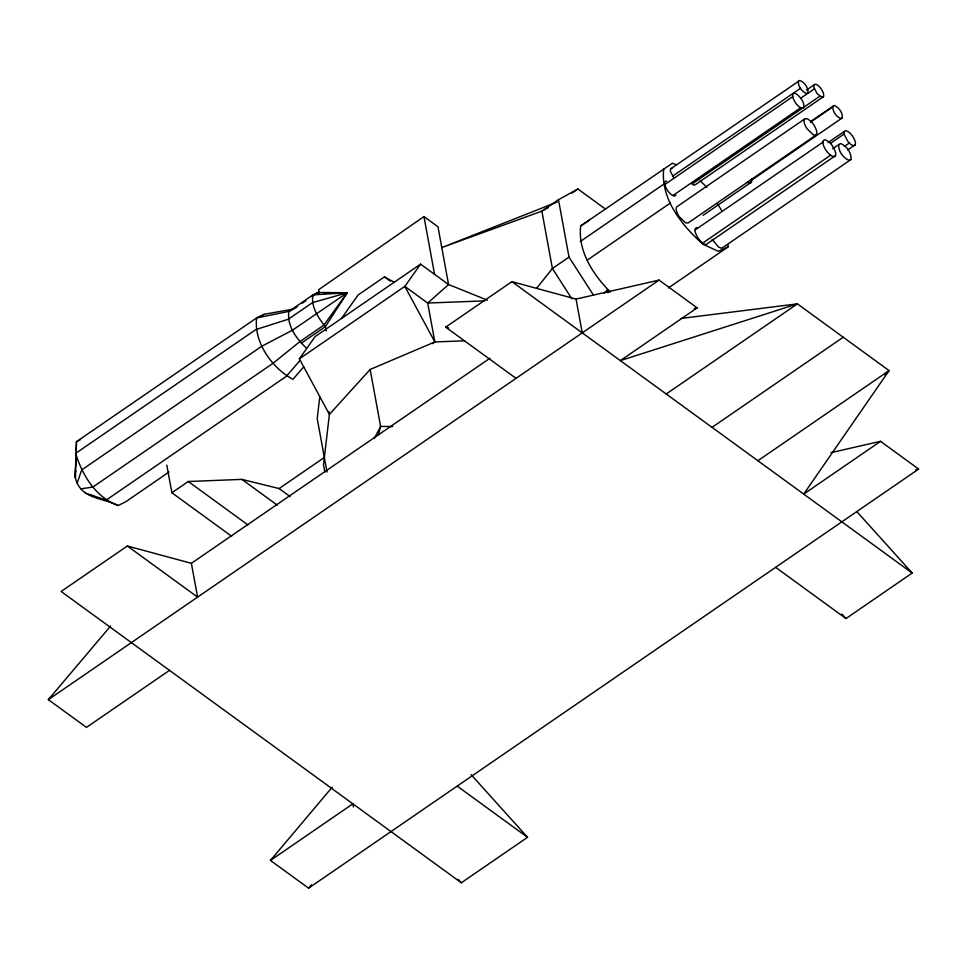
<?xml version="1.0" encoding="UTF-8"?>
<svg xmlns="http://www.w3.org/2000/svg" width="967" height="967" viewBox="0 0 967 967"><rect width="100%" height="100%" fill="white"/><g stroke="black" fill="none" stroke-linecap="round" stroke-linejoin="round"><path stroke-width="1.45" d="M610.346 292.022C593.267 274.858 577.662 251.142 580.671 225.94L672.428 163.218L676.235 164.68M702.936 244.24C681.808 225.335 660.461 198.924 663.7 168.899M169.02 472.029L125.529 501.909L118.155 505.523C104.569 498.488 84.419 498.972 77.167 483.137C73.287 475.679 76.574 467.146 75.909 459.156M76.188 450.417L76.466 441.689L256.642 317.913L264.015 314.299L292.397 309.259M798.404 81.119C797.872 86.293 801.8 91.623 806.502 93.533L807.941 92.832C808.46 87.646 804.544 82.316 799.83 80.418L670.53 168.959L670.373 171.232L673.709 177.783M823.533 96.64L823.691 94.367A7.688 3.058 55.5 0 0 817.756 85.277A7.688 3.058 55.5 0 0 813.839 87.199L817.175 93.751L822.095 97.341L823.533 96.64L695.66 184.479L694.233 185.18L691.901 184.129L819.774 96.277M833.506 105.802L832.732 106.902C832.684 111.797 836.382 116.765 840.891 118.566L842.33 117.865C842.849 112.692 838.933 107.349 834.219 105.451L811.156 121.153M838.752 144.421C838.087 151.082 843.127 157.935 849.183 160.389L851.02 159.482C851.685 152.834 846.657 145.969 840.601 143.527L832.551 148.688M844.082 134.062L844.251 131.464L845.895 130.666L848.555 131.875A8.788 3.493 55.5 0 1 855.336 142.258A8.788 3.493 55.5 0 1 850.863 144.446L847.89 141.557L844.082 134.062L830.556 143.346M668.463 287.9L727.946 247.032L728.139 245.135M319.739 397.026L317.212 418.566L327.027 472.065M75.438 473.709L75.982 470.869M75.801 474.773L75.172 477.601L76.466 441.689L80.152 439.888M378.339 435.029L380.611 426.423L370.156 369.454L434.848 341.943L464.619 340.807M77.167 483.137L81.663 469.974L261.839 346.198L292.36 330.267L347.25 292.735L317.889 292.457L312.982 294.862L288.903 311.41L256.642 317.913C253.572 342.245 272.198 368.306 292.977 379.306L303.674 366.892M374.314 438.45L380.611 426.423L392.675 426.544M323.679 293.025L347.25 292.735L325.408 326.604L301.329 343.152M324.864 472.101L323.498 464.704L329.396 414.384L299.383 358.842L315.121 336.589L420.572 264.148L448.567 284.528L487.356 300.169M341.484 318.481L358.08 295.008L384.443 276.888L394.21 282.255M420.572 264.148L404.835 286.389L299.383 358.842M326.205 330.932L325.408 326.604C318.276 317.853 310.709 306.757 312.982 294.862L347.25 292.735L323.885 325.13L299.806 341.665L273.008 363.302L92.832 487.078L80.89 488.831M536.649 288.311L552.399 268.488L569.007 257.089L558.479 199.722L577.903 189.012L605.608 209.174M831.016 452.641L880.526 441.327L918.65 469.08L308.594 888.177L270.47 860.425L332.189 787.198M308.594 888.177L311.483 884.745M169.503 670.349L86.474 727.389L48.35 699.649L110.589 626.06M299.975 360.498L286.365 376.308L106.189 500.096L85.35 493.17M370.156 369.454L329.396 414.384L328.865 411.507M604.29 293.158L607.385 289.895L609.802 291.647M884.757 374.821L889.072 370.603L797.388 303.868L681.203 318.421M432.394 343.623L434.848 341.943L427.704 303.046L448.567 284.528L437.966 226.761L423.969 216.572L318.639 289.713L319.255 293.074L317.889 292.457L311.87 296.591M260.292 316.862L264.015 314.299M293.811 309.005L297.425 306.515M302.248 303.215L305.85 300.725M558.479 199.722L541.871 211.132L441.786 247.588L557.137 202.067M571.981 193.086L577.903 189.012M231.621 536.25L171.872 492.759L188.287 481.493L241.895 479.39L279.1 488.553L290.076 496.53M516.04 378.351L445.678 327.136L511.894 281.651L576.042 299.081L659.047 280.104L697.171 307.857L620.367 360.618L797.388 303.868L666.203 393.992M489.931 358.237L191.381 563.326L127.354 545.992L61.139 591.478L461.332 882.786L527.535 837.301L471.134 774.676M672.621 176.127L800.495 88.275M580.297 241.496L663.338 184.443M664.849 184.516L792.722 96.676A8.788 3.493 55.5 0 1 797.195 94.488C800.785 97.74 804.58 102.309 803.807 107.458L802.163 108.268L799.504 107.059A8.788 3.493 55.5 0 1 792.722 96.676M806.551 90.04L813.996 84.927M800.761 98.187L814.419 88.807M672.959 195.503L800.833 107.663M587.307 260.099L670.336 203.058M805.1 118.663A9.875 3.928 55.5 0 0 806.937 128.659L813.392 134.945L815.894 135.187L816.946 133.204C816.353 127.318 812.558 121.999 807.602 118.893L805.1 118.663L677.238 206.503A9.875 3.928 55.5 0 0 679.076 216.511L685.518 222.785L688.021 223.026L815.918 135.126M810.394 122.265L832.732 106.902M279.1 488.553L324.344 457.464M750.465 180.974L842.33 117.865M703.082 215.327L751.407 182.122M695.188 229.916L823.062 142.076M828.115 142.548L844.251 131.464M702.719 243.068L830.593 155.216A9.875 3.928 55.5 0 0 835.621 152.75C833.989 147.322 830.58 141.702 825.008 139.719L823.159 140.614L822.965 143.539A9.875 3.928 55.5 0 0 830.593 155.216M844.409 146.404L849.377 142.995M835.428 155.675L707.554 243.515A9.875 3.928 55.5 0 1 701.039 241.629A9.875 3.928 55.5 0 1 695.092 231.379L695.297 228.466L697.134 227.559M847.708 149.97L855.154 144.845M48.35 699.649L659.047 280.104M851.02 159.482L723.159 247.322L721.309 248.229L718.324 246.875L712.183 239.345M712.038 427.354L843.236 337.229M757.886 460.727L889.072 370.603L803.722 494.089L880.526 441.327M270.47 860.425L352.858 803.831L353.438 806.974M775.631 567.327L845.98 618.542L912.195 573.056L856.786 511.543M580.671 225.94L589.399 220.258M548.349 207.554L541.871 211.132L552.399 268.488L571.835 298.755M292.59 309.597L288.903 311.41C286.667 325.77 296.603 339.006 306.612 348.289M670.53 168.959L671.968 168.258M675.933 195.31L674.289 196.108L671.63 194.899A8.788 3.493 55.5 0 1 665.344 186.28A8.788 3.493 55.5 0 1 666.674 181.119M727.946 247.032L718.3 251.299L702.949 244.252M347.25 292.735L312.45 302.647L288.371 319.195L255.844 329.59L75.668 453.366C82.207 475.087 95.842 497.594 118.155 505.523M694.258 308.521L697.171 307.857M915.737 469.744L918.65 469.08M484.274 300.894L427.704 303.046L404.835 286.389L434.848 341.943M89.339 494.983L93.666 495.805M445.678 327.136L448.603 327.934M511.894 281.651L912.195 573.056M384.443 276.888L390.269 281.131M241.895 479.39L277.251 505.125M188.287 481.493L248.023 524.984M127.354 545.992L197.594 597.122L191.381 563.326M457.186 786.098L527.535 837.301M700.12 180.587L706.865 187.477M841.955 614.069L845.98 618.542M458.31 879.438L461.332 882.786M569.007 257.089L593.303 294.911M717.599 203.989L721.551 210.298M607.385 289.895L607.929 292.844M576.042 299.081L582.243 332.866M423.969 216.572L434.57 274.338M166.808 465.163L171.872 492.759M751.625 178.955A10.746 4.267 55.5 0 1 747.31 182.376"/></g></svg>
